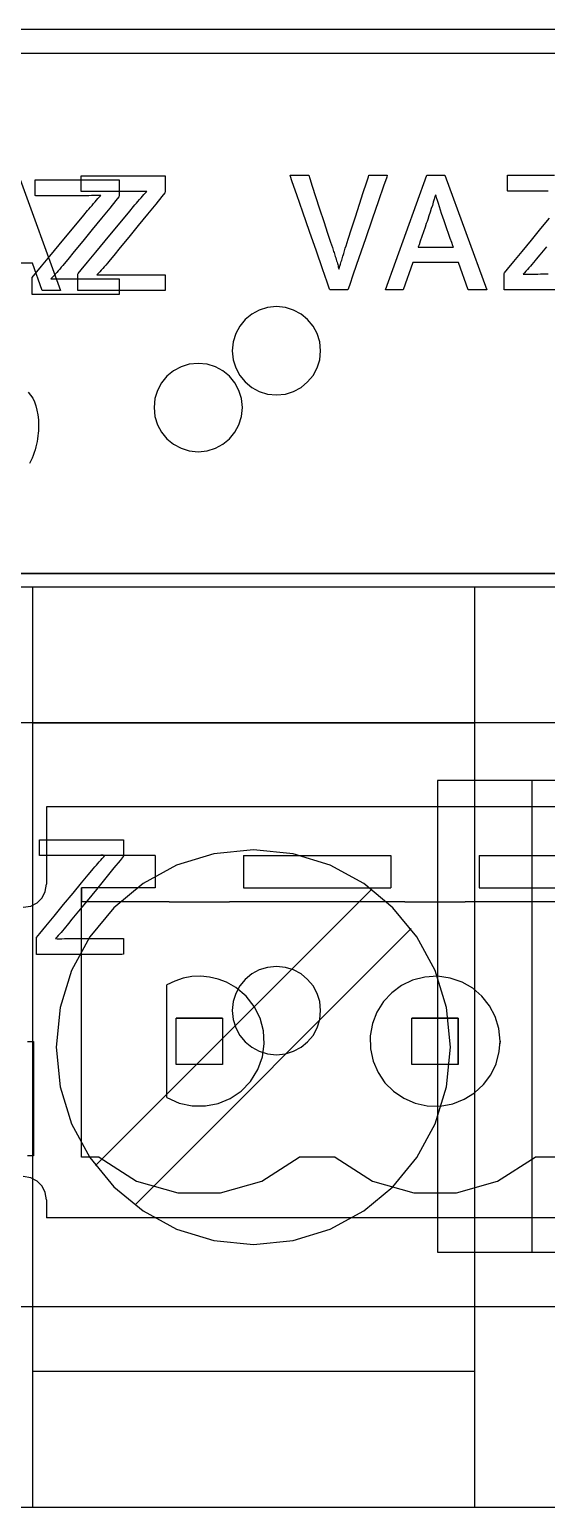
# Model space of a CAD drawing. Extents: x 1 to 47.7, y 0.2 to 33.4.
# Drawn here: x 36.371 to 36.81, y 10.856 to 12.112 of the extents above; entities that cross this region are included whole.
import ezdxf

# ---------------------------------------------------------------- set-up
doc = ezdxf.new("R2010")
doc.units = 0
doc.header["$MEASUREMENT"] = 0
for name, color, linetype in [('1_1__SCREW_TERMINAL_BLOCK_', 7, 'CONTINUOUS'), ('1_2__SCREW_TERMINAL_BLOCK_', 7, 'CONTINUOUS'), ('1_3__CONNECTORIZED_RELAY__', 7, 'CONTINUOUS'), ('1_4__CONNECTORIZED_RELAY__', 7, 'CONTINUOUS')]:
    doc.layers.add(name, color=color, linetype=linetype)

msp = doc.modelspace()

# ---------------------------------------------------------------- linework, layer by layer
at = {"layer": '1_1__SCREW_TERMINAL_BLOCK_'}
for points in [[(37.7326, 12.1115), (37.6807, 12.1115), (37.628, 12.1115), (37.5744, 12.1115), (37.5199, 12.1115), (37.4645, 12.1115), (37.4083, 12.1115), (37.3513, 12.1115), (37.2935, 12.1115), (37.2349, 12.1115), (37.1755, 12.1115), (37.1153, 12.1115), (37.0543, 12.1115), (36.9926, 12.1115), (36.867, 12.1115), (36.7386, 12.1115), (36.6074, 12.1115), (36.4735, 12.1115), (36.3372, 12.1115), (36.1984, 12.1115), (36.0572, 12.1115), (35.9139, 12.1115), (35.7684, 12.1115), (35.6209, 12.1115)], [(36.2957, 12.0915), (36.42, 12.0915), (36.5417, 12.0915), (36.6608, 12.0915), (36.7773, 12.0915), (36.8909, 12.0915), (36.9466, 12.0915), (37.0016, 12.0915), (37.0559, 12.0915), (37.1093, 12.0915), (37.162, 12.0915), (37.214, 12.0915), (37.2651, 12.0915), (37.3154, 12.0915), (37.3649, 12.0915), (37.4136, 12.0915), (37.4614, 12.0915), (37.5084, 12.0915), (37.5544, 12.0915), (37.5997, 12.0915), (37.644, 12.0915), (37.6874, 12.0915)], [(36.3821, 11.8903), (36.3739, 11.9134), (36.335, 11.9134), (36.3269, 11.8903), (36.3118, 11.8903), (36.3468, 11.9875), (36.3623, 11.9875), (36.3977, 11.8903), (36.3821, 11.8903)], [(37.8269, 11.6386), (37.6812, 11.6386), (37.5299, 11.6386), (37.2175, 11.6386), (36.9051, 11.6386), (36.7537, 11.6386), (36.6081, 11.6386), (36.4702, 11.6386), (36.3419, 11.6386)], [(36.3738, 11.6386), (36.3738, 10.8586)], [(36.7488, 11.6386), (36.7488, 10.8586)], [(36.7488, 11.5235), (36.3738, 11.5235)], [(36.6618, 11.3826), (36.4275, 11.1483)], [(36.695, 11.3492), (36.4609, 11.1149)], [(36.7488, 10.9737), (36.3738, 10.9737)], [(36.3419, 10.8586), (36.4702, 10.8586), (36.6081, 10.8586), (36.7537, 10.8586), (36.9051, 10.8586), (37.2175, 10.8586), (37.5299, 10.8586), (37.6812, 10.8586), (37.8269, 10.8586)]]:
    msp.add_lwpolyline(points, dxfattribs=at)
for points in [[(36.4125, 11.8903), (36.4125, 11.8908), (36.4125, 11.8922), (36.4125, 11.8942), (36.4125, 11.8965), (36.4125, 11.8989), (36.4125, 11.9012), (36.4125, 11.903), (36.4125, 11.9042), (36.4127, 11.9047), (36.4153, 11.9079), (36.4206, 11.9142), (36.4277, 11.9228), (36.4357, 11.9325), (36.4437, 11.9422), (36.451, 11.951), (36.4566, 11.9577), (36.4597, 11.9615), (36.4608, 11.9628), (36.4621, 11.9644), (36.4634, 11.9659), (36.4647, 11.9674), (36.466, 11.9689), (36.4672, 11.9703), (36.4684, 11.9716), (36.4696, 11.9729), (36.4708, 11.9742), (36.4693, 11.9743), (36.4672, 11.9742), (36.4651, 11.9742), (36.463, 11.9741), (36.4607, 11.9741), (36.4584, 11.9741), (36.456, 11.9741), (36.4535, 11.9741), (36.4513, 11.9741), (36.4497, 11.9741), (36.4459, 11.9741), (36.4407, 11.9741), (36.4347, 11.9741), (36.4285, 11.9741), (36.4229, 11.9741), (36.4184, 11.9741), (36.4157, 11.9741), (36.4153, 11.9742), (36.4153, 11.975), (36.4153, 11.9766), (36.4153, 11.9787), (36.4153, 11.9809), (36.4153, 11.9832), (36.4153, 11.9852), (36.4153, 11.9867), (36.4153, 11.9874), (36.4167, 11.9875), (36.4225, 11.9875), (36.4317, 11.9875), (36.443, 11.9875), (36.4552, 11.9875), (36.4669, 11.9875), (36.4769, 11.9875), (36.4838, 11.9875), (36.4864, 11.9875), (36.4864, 11.987), (36.4864, 11.9856), (36.4864, 11.9836), (36.4864, 11.9813), (36.4864, 11.9789), (36.4864, 11.9766), (36.4864, 11.9748), (36.4864, 11.9736), (36.4862, 11.9732), (36.4836, 11.97), (36.4784, 11.9636), (36.4714, 11.955), (36.4635, 11.9454), (36.4555, 11.9356), (36.4483, 11.9268), (36.4428, 11.9201), (36.4398, 11.9163), (36.4387, 11.915), (36.4374, 11.9134), (36.4361, 11.9118), (36.4348, 11.9103), (36.4335, 11.9089), (36.4323, 11.9075), (36.431, 11.9061), (36.4298, 11.9049), (36.4286, 11.9036), (36.4301, 11.9035), (36.4322, 11.9036), (36.4343, 11.9036), (36.4365, 11.9036), (36.4387, 11.9037), (36.441, 11.9037), (36.4434, 11.9037), (36.4459, 11.9037), (36.4481, 11.9037), (36.4499, 11.9037), (36.4539, 11.9037), (36.4594, 11.9037), (36.4658, 11.9037), (36.4723, 11.9037), (36.4783, 11.9037), (36.4831, 11.9037), (36.4859, 11.9037), (36.4864, 11.9036), (36.4864, 11.9028), (36.4864, 11.9012), (36.4864, 11.8991), (36.4864, 11.8968), (36.4864, 11.8946), (36.4864, 11.8926), (36.4864, 11.8911), (36.4864, 11.8903), (36.485, 11.8903), (36.4789, 11.8903), (36.4693, 11.8903), (36.4576, 11.8903), (36.4449, 11.8903), (36.4327, 11.8903), (36.4224, 11.8903), (36.4152, 11.8903)], [(36.7286, 11.2486), (36.7252, 11.2823), (36.7155, 11.3137), (36.7, 11.3422), (36.6796, 11.3669), (36.6549, 11.3874), (36.6264, 11.4029), (36.5951, 11.4126), (36.5614, 11.416), (36.5276, 11.4126), (36.4962, 11.4029), (36.4677, 11.3874), (36.443, 11.3669), (36.4225, 11.3422), (36.4071, 11.3137), (36.3973, 11.2823), (36.3939, 11.2486), (36.3973, 11.2149), (36.4071, 11.1835), (36.4225, 11.1551), (36.443, 11.1303), (36.4677, 11.1098), (36.4962, 11.0944), (36.5276, 11.0846), (36.5614, 11.0812), (36.5951, 11.0846), (36.6264, 11.0944), (36.6549, 11.1098), (36.6796, 11.1303), (36.7, 11.1551), (36.7155, 11.1835), (36.7252, 11.2149)]]:
    msp.add_lwpolyline(points, close=True, dxfattribs=at)
at = {"layer": '1_2__SCREW_TERMINAL_BLOCK_'}
for points in [[(37.7326, 12.1115), (37.6807, 12.1115), (37.628, 12.1115), (37.5744, 12.1115), (37.5199, 12.1115), (37.4645, 12.1115), (37.4083, 12.1115), (37.3513, 12.1115), (37.2935, 12.1115), (37.2349, 12.1115), (37.1755, 12.1115), (37.1153, 12.1115), (37.0543, 12.1115), (36.9926, 12.1115), (36.867, 12.1115), (36.7386, 12.1115), (36.6074, 12.1115), (36.4735, 12.1115), (36.3372, 12.1115), (36.1984, 12.1115), (36.0572, 12.1115), (35.9139, 12.1115), (35.7684, 12.1115), (35.6209, 12.1115)], [(36.2957, 12.0915), (36.42, 12.0915), (36.5417, 12.0915), (36.6608, 12.0915), (36.7773, 12.0915), (36.8909, 12.0915), (36.9466, 12.0915), (37.0016, 12.0915), (37.0559, 12.0915), (37.1093, 12.0915), (37.162, 12.0915), (37.214, 12.0915), (37.2651, 12.0915), (37.3154, 12.0915), (37.3649, 12.0915), (37.4136, 12.0915), (37.4614, 12.0915), (37.5084, 12.0915), (37.5544, 12.0915), (37.5997, 12.0915), (37.644, 12.0915), (37.6874, 12.0915)], [(36.7436, 11.8909), (36.7354, 11.9139), (36.6965, 11.9139), (36.6884, 11.8909), (36.6733, 11.8909), (36.7083, 11.988), (36.7238, 11.988), (36.7592, 11.8909), (36.7436, 11.8909)], [(36.8112, 11.9746), (36.8074, 11.9746), (36.8022, 11.9746), (36.7962, 11.9746), (36.79, 11.9746), (36.7844, 11.9746), (36.7799, 11.9746), (36.7772, 11.9746), (36.7768, 11.9747), (36.7768, 11.9756), (36.7768, 11.9772), (36.7768, 11.9792), (36.7768, 11.9815), (36.7768, 11.9838), (36.7768, 11.9858), (36.7768, 11.9872), (36.7768, 11.988), (36.7782, 11.988), (36.784, 11.988), (36.7932, 11.988), (36.8045, 11.988), (36.8167, 11.988)], [(36.8191, 11.8909), (36.8064, 11.8909), (36.7943, 11.8909), (36.7839, 11.8909), (36.7767, 11.8909), (36.774, 11.8909), (36.774, 11.8914), (36.774, 11.8928), (36.774, 11.8947), (36.774, 11.8971), (36.774, 11.8995), (36.774, 11.9018), (36.774, 11.9036), (36.774, 11.9048), (36.7742, 11.9052), (36.7768, 11.9084), (36.7821, 11.9148), (36.7892, 11.9234), (36.7972, 11.933), (36.8052, 11.9428), (36.8125, 11.9515)], [(36.8098, 11.9274), (36.8043, 11.9206), (36.8013, 11.9169), (36.8002, 11.9156), (36.7989, 11.9139), (36.7976, 11.9124), (36.7963, 11.9109), (36.795, 11.9094), (36.7938, 11.908), (36.7925, 11.9067), (36.7913, 11.9054), (36.7901, 11.9042), (36.7917, 11.9041), (36.7937, 11.9041), (36.7958, 11.9042), (36.798, 11.9042), (36.8002, 11.9042), (36.8025, 11.9042), (36.8049, 11.9043), (36.8074, 11.9043), (36.8096, 11.9043), (36.8114, 11.9043)], [(38.4993, 11.6504), (35.8657, 11.6504)], [(38.4425, 11.5236), (35.9925, 11.5236)], [(36.3858, 11.4524), (36.3858, 11.4308)], [(38.0449, 11.4524), (36.3858, 11.4524)], [(36.3858, 11.4308), (36.3858, 11.4111)], [(36.478, 11.4111), (36.3858, 11.4111)], [(36.3858, 11.4111), (36.3858, 11.3869)], [(36.478, 11.4111), (36.478, 11.3836)], [(36.5528, 11.4111), (36.678, 11.4111)], [(36.5528, 11.4111), (36.5528, 11.3836)], [(36.678, 11.4111), (36.678, 11.3836)], [(36.7528, 11.4111), (36.878, 11.4111)], [(36.7528, 11.4111), (36.7528, 11.3836)], [(36.3661, 11.3672), (36.3724, 11.3682), (36.3778, 11.371), (36.382, 11.3753), (36.3848, 11.3807), (36.3858, 11.3869)], [(36.478, 11.3836), (36.4154, 11.3836)], [(36.4154, 11.1552), (36.4154, 11.3836)], [(36.4154, 11.3836), (36.4154, 11.3718)], [(36.5528, 11.3836), (36.678, 11.3836)], [(36.7528, 11.3836), (36.878, 11.3836)], [(36.4898, 11.3718), (36.4154, 11.3718)], [(36.4154, 11.167), (36.4154, 11.3718)], [(36.4898, 11.3718), (36.4917, 11.3718)], [(36.4917, 11.3718), (36.539, 11.3718)], [(36.539, 11.3718), (36.5409, 11.3718)], [(36.6898, 11.3718), (36.5409, 11.3718)], [(36.6898, 11.3718), (36.6917, 11.3718)], [(36.6917, 11.3718), (36.739, 11.3718)], [(36.739, 11.3718), (36.7409, 11.3718)], [(36.8899, 11.3718), (36.7409, 11.3718)], [(36.4878, 11.2059), (36.4984, 11.2012), (36.5095, 11.1988), (36.5206, 11.1988), (36.5314, 11.2009), (36.5416, 11.2051), (36.5508, 11.2114), (36.5587, 11.2196), (36.565, 11.2296), (36.5689, 11.2404), (36.5705, 11.2515), (36.5698, 11.2625), (36.5669, 11.2732), (36.562, 11.2831), (36.5551, 11.2919), (36.5463, 11.2993), (36.5384, 11.3037), (36.5313, 11.3064), (36.524, 11.3081), (36.5166, 11.3087), (36.5092, 11.3084), (36.5018, 11.3071), (36.4947, 11.3047), (36.4878, 11.3014)], [(36.4878, 11.2059), (36.4878, 11.3014)], [(36.4957, 11.2733), (36.5351, 11.2733)], [(36.4957, 11.2339), (36.4957, 11.2733)], [(36.5351, 11.2733), (36.4957, 11.2733)], [(36.5351, 11.2733), (36.5351, 11.2339)], [(36.5351, 11.2733), (36.5351, 11.2733)], [(36.5351, 11.2733), (36.5351, 11.2339)], [(36.6957, 11.2733), (36.7351, 11.2733)], [(36.6957, 11.2339), (36.6957, 11.2733)], [(36.7351, 11.2733), (36.6957, 11.2733)], [(36.7351, 11.2733), (36.7351, 11.2339)], [(36.7351, 11.2733), (36.7351, 11.2733)], [(36.7351, 11.2339), (36.7351, 11.2733)], [(36.6603, 11.2558), (36.6603, 11.2558)], [(36.7705, 11.2536), (36.7704, 11.2514)], [(36.5351, 11.2339), (36.4957, 11.2339)], [(36.7351, 11.2339), (36.6957, 11.2339)], [(36.4154, 11.167), (36.4154, 11.167)], [(36.4154, 11.1552), (36.4154, 11.167)], [(36.4306, 11.1552), (36.4154, 11.1552)], [(36.4306, 11.1552), (36.4622, 11.135), (36.4973, 11.125), (36.5335, 11.125), (36.5685, 11.135), (36.6002, 11.1552)], [(36.6306, 11.1552), (36.6002, 11.1552)], [(36.6306, 11.1552), (36.6622, 11.135), (36.6973, 11.125), (36.7335, 11.125), (36.7685, 11.135), (36.8002, 11.1552)], [(36.8306, 11.1552), (36.8002, 11.1552)], [(36.3858, 11.1192), (36.3848, 11.1254), (36.382, 11.1308), (36.3778, 11.1351), (36.3724, 11.1379), (36.3661, 11.1389)], [(36.3858, 11.1192), (36.3858, 11.104)], [(38.0449, 11.104), (36.3858, 11.104)], [(35.9925, 11.0286), (38.4425, 11.0286)]]:
    msp.add_lwpolyline(points, dxfattribs=at)
for points in [[(36.6415, 11.8909), (36.6409, 11.8909), (36.6394, 11.8909), (36.6372, 11.8909), (36.6347, 11.8909), (36.632, 11.8909), (36.6295, 11.8909), (36.6276, 11.8909), (36.6264, 11.8909), (36.6259, 11.8914), (36.6239, 11.8974), (36.6199, 11.9087), (36.6147, 11.9236), (36.609, 11.9402), (36.6032, 11.9567), (36.5981, 11.9714), (36.5943, 11.9823), (36.5924, 11.9878), (36.5927, 11.988), (36.594, 11.988), (36.5961, 11.988), (36.5987, 11.988), (36.6014, 11.988), (36.604, 11.988), (36.6062, 11.988), (36.6077, 11.988), (36.6082, 11.988), (36.6091, 11.9853), (36.6112, 11.9789), (36.6141, 11.9699), (36.6175, 11.9595), (36.621, 11.9488), (36.6242, 11.939), (36.6268, 11.9313), (36.6283, 11.9268), (36.6286, 11.9256), (36.629, 11.9246), (36.6293, 11.9235), (36.6297, 11.9224), (36.6301, 11.9213), (36.6305, 11.9202), (36.6308, 11.9191), (36.6312, 11.9179), (36.6316, 11.9167), (36.6319, 11.9155), (36.6323, 11.9144), (36.6326, 11.9133), (36.6328, 11.9123), (36.6331, 11.9113), (36.6333, 11.9104), (36.6336, 11.9096), (36.6338, 11.9089), (36.6339, 11.9084), (36.6341, 11.9091), (36.6343, 11.9099), (36.6346, 11.9108), (36.6348, 11.9117), (36.6351, 11.9126), (36.6354, 11.9137), (36.6358, 11.9148), (36.6362, 11.916), (36.6365, 11.9172), (36.6369, 11.9184), (36.6373, 11.9195), (36.6376, 11.9207), (36.6379, 11.9218), (36.6383, 11.9229), (36.6386, 11.924), (36.6389, 11.9251), (36.6392, 11.9261), (36.6399, 11.9281), (36.6418, 11.9339), (36.6445, 11.9425), (36.6479, 11.9527), (36.6513, 11.9634), (36.6545, 11.9734), (36.6572, 11.9816), (36.6589, 11.9868), (36.6593, 11.988), (36.6602, 11.988), (36.6619, 11.988), (36.6643, 11.988), (36.667, 11.988), (36.6696, 11.988), (36.672, 11.988), (36.6738, 11.988), (36.6748, 11.988), (36.6744, 11.9865), (36.6717, 11.9789), (36.6674, 11.9664), (36.6621, 11.9509), (36.6563, 11.9341), (36.6508, 11.9179), (36.646, 11.9041), (36.6427, 11.8945)], [(36.7232, 11.9493), (36.7221, 11.9525), (36.721, 11.9556), (36.7201, 11.9585), (36.7191, 11.9613), (36.7183, 11.964), (36.7175, 11.9665), (36.7167, 11.969), (36.716, 11.9713), (36.7153, 11.9699), (36.7146, 11.9676), (36.7139, 11.9651), (36.7131, 11.9624), (36.7122, 11.9597), (36.7112, 11.9568), (36.7102, 11.9537), (36.7092, 11.9505), (36.7086, 11.9488), (36.7079, 11.947), (36.7069, 11.9439), (36.7056, 11.9401), (36.7041, 11.936), (36.7028, 11.9322), (36.7018, 11.9291), (36.7011, 11.9273), (36.7012, 11.9269), (36.7033, 11.9269), (36.7072, 11.9269), (36.7122, 11.9269), (36.7176, 11.9269), (36.7229, 11.9269), (36.7273, 11.9269), (36.7302, 11.9269), (36.7309, 11.927), (36.7305, 11.9282), (36.7296, 11.9309), (36.7283, 11.9345), (36.7269, 11.9385), (36.7255, 11.9425), (36.7243, 11.946), (36.7235, 11.9484)], [(36.477, 11.791), (36.4777, 11.7835), (36.4799, 11.7764), (36.4834, 11.7701), (36.4879, 11.7645), (36.4935, 11.7599), (36.4999, 11.7565), (36.5069, 11.7543), (36.5145, 11.7535), (36.522, 11.7543), (36.5291, 11.7565), (36.5354, 11.7599), (36.541, 11.7645), (36.5456, 11.7701), (36.549, 11.7764), (36.5512, 11.7835), (36.552, 11.791), (36.5512, 11.7986), (36.549, 11.8056), (36.5456, 11.812), (36.541, 11.8175), (36.5354, 11.8221), (36.5291, 11.8256), (36.522, 11.8278), (36.5145, 11.8285), (36.5069, 11.8278), (36.4999, 11.8256), (36.4935, 11.8221), (36.4879, 11.8175), (36.4834, 11.812), (36.4799, 11.8056), (36.4777, 11.7986)], [(36.7705, 11.2536), (36.7694, 11.2645), (36.7664, 11.2746), (36.7615, 11.2838), (36.7551, 11.2919), (36.7473, 11.2986), (36.7383, 11.3038), (36.7283, 11.3072), (36.7176, 11.3087), (36.7066, 11.3081), (36.6964, 11.3054), (36.687, 11.3009), (36.6786, 11.2947), (36.6716, 11.2872), (36.6661, 11.2784), (36.6623, 11.2686), (36.6604, 11.2581), (36.6606, 11.2471), (36.6629, 11.2366), (36.6671, 11.227), (36.6729, 11.2185), (36.6802, 11.2112), (36.6888, 11.2054), (36.6984, 11.2012), (36.7088, 11.1989), (36.7198, 11.1987), (36.7304, 11.2006), (36.7401, 11.2044), (36.7489, 11.2099), (36.7565, 11.2169), (36.7626, 11.2252), (36.7671, 11.2346), (36.7698, 11.2449), (36.7705, 11.2536), (36.7705, 11.2536), (36.7705, 11.2536), (36.7705, 11.2536), (36.7705, 11.2536), (36.7705, 11.2536), (36.7705, 11.2536), (36.7705, 11.2536)]]:
    msp.add_lwpolyline(points, close=True, dxfattribs=at)
at = {"layer": '1_3__CONNECTORIZED_RELAY__'}
for points in [[(37.7097, 12.1115), (37.6574, 12.1115), (37.6043, 12.1115), (37.5503, 12.1115), (37.4954, 12.1115), (37.4397, 12.1115), (37.3831, 12.1115), (37.3257, 12.1115), (37.2676, 12.1115), (37.2086, 12.1115), (37.1488, 12.1115), (37.0883, 12.1115), (37.027, 12.1115), (36.965, 12.1115), (36.8387, 12.1115), (36.7096, 12.1115), (36.5779, 12.1115), (36.4435, 12.1115), (36.3065, 12.1115), (36.1672, 12.1115), (36.0256, 12.1115), (35.8817, 12.1115), (35.7358, 12.1115), (35.5879, 12.1115)], [(36.3331, 12.0915), (36.43, 12.0915), (36.5254, 12.0915), (36.6192, 12.0915), (36.7114, 12.0915), (36.8019, 12.0915), (36.8908, 12.0915), (36.9779, 12.0915), (37.0632, 12.0915), (37.1466, 12.0915), (37.2282, 12.0915), (37.3079, 12.0915), (37.3856, 12.0915), (37.4612, 12.0915), (37.5348, 12.0915), (37.6063, 12.0915), (37.6756, 12.0915), (37.7428, 12.0915)], [(36.3703, 11.8041), (36.3723, 11.8016), (36.3741, 11.7989), (36.3755, 11.7958), (36.3768, 11.7924), (36.3777, 11.7888), (36.3784, 11.7848), (36.3789, 11.7805), (36.3791, 11.7759), (36.379, 11.7737), (36.3789, 11.7714), (36.3787, 11.7692), (36.3785, 11.7669), (36.3782, 11.7646), (36.3778, 11.7623), (36.3773, 11.7599), (36.3768, 11.7576), (36.3761, 11.7552), (36.3754, 11.7528), (36.3745, 11.7505), (36.3736, 11.7481), (36.3725, 11.7459), (36.3713, 11.7436)], [(36.9026, 11.8148), (36.9026, 11.4748), (36.7176, 11.4748), (36.7176, 11.0748), (36.9026, 11.0748), (36.9026, 10.7348), (37.4524, 10.7348), (37.4524, 11.0748), (37.6374, 11.0748), (37.6374, 11.4748), (37.4524, 11.4748), (37.4524, 11.8148), (36.9026, 11.8148)], [(36.7975, 11.4748), (36.7975, 11.0748)], [(36.3697, 11.2535), (36.3717, 11.2535), (36.3733, 11.2535), (36.3745, 11.2535), (36.3749, 11.2535), (36.3749, 11.2498), (36.3749, 11.2399), (36.3749, 11.2258), (36.3749, 11.2092), (36.3749, 11.1922), (36.3749, 11.1766), (36.3749, 11.1644), (36.3749, 11.1573), (36.3748, 11.1564), (36.3738, 11.1564), (36.372, 11.1564), (36.3697, 11.1564)]]:
    msp.add_lwpolyline(points, dxfattribs=at)
for points in [[(36.3735, 11.8869), (36.3735, 11.8874), (36.3735, 11.8888), (36.3735, 11.8908), (36.3735, 11.8931), (36.3735, 11.8956), (36.3735, 11.8978), (36.3735, 11.8997), (36.3735, 11.9008), (36.3736, 11.9013), (36.3763, 11.9045), (36.3816, 11.9109), (36.3887, 11.9194), (36.3966, 11.9291), (36.4047, 11.9388), (36.412, 11.9476), (36.4176, 11.9543), (36.4206, 11.9581), (36.4217, 11.9594), (36.4231, 11.961), (36.4244, 11.9625), (36.4257, 11.964), (36.427, 11.9655), (36.4282, 11.9669), (36.4294, 11.9682), (36.4306, 11.9695), (36.4318, 11.9708), (36.4303, 11.9709), (36.4282, 11.9708), (36.4261, 11.9708), (36.4239, 11.9708), (36.4217, 11.9707), (36.4194, 11.9707), (36.417, 11.9707), (36.4145, 11.9707), (36.4123, 11.9707), (36.4107, 11.9707), (36.4069, 11.9707), (36.4017, 11.9707), (36.3956, 11.9707), (36.3895, 11.9707), (36.3838, 11.9707), (36.3794, 11.9707), (36.3767, 11.9707), (36.3763, 11.9708), (36.3763, 11.9716), (36.3763, 11.9732), (36.3763, 11.9753), (36.3763, 11.9775), (36.3763, 11.9798), (36.3763, 11.9818), (36.3763, 11.9833), (36.3763, 11.984), (36.3776, 11.9841), (36.3834, 11.9841), (36.3927, 11.9841), (36.404, 11.9841), (36.4162, 11.9841), (36.4279, 11.9841), (36.4378, 11.9841), (36.4448, 11.9841), (36.4473, 11.9841), (36.4473, 11.9836), (36.4473, 11.9822), (36.4473, 11.9802), (36.4473, 11.9779), (36.4473, 11.9755), (36.4473, 11.9732), (36.4473, 11.9714), (36.4473, 11.9702), (36.4472, 11.9698), (36.4446, 11.9666), (36.4394, 11.9602), (36.4324, 11.9516), (36.4245, 11.942), (36.4165, 11.9322), (36.4093, 11.9234), (36.4038, 11.9167), (36.4007, 11.913), (36.3997, 11.9116), (36.3983, 11.91), (36.397, 11.9084), (36.3957, 11.9069), (36.3945, 11.9055), (36.3932, 11.9041), (36.392, 11.9028), (36.3908, 11.9015), (36.3896, 11.9002), (36.3911, 11.9001), (36.3932, 11.9002), (36.3953, 11.9002), (36.3975, 11.9002), (36.3997, 11.9003), (36.402, 11.9003), (36.4044, 11.9003), (36.4069, 11.9003), (36.4091, 11.9003), (36.4108, 11.9003), (36.4148, 11.9003), (36.4204, 11.9003), (36.4268, 11.9003), (36.4333, 11.9003), (36.4393, 11.9003), (36.4441, 11.9003), (36.4469, 11.9003), (36.4473, 11.9002), (36.4473, 11.8994), (36.4473, 11.8978), (36.4473, 11.8957), (36.4473, 11.8935), (36.4473, 11.8912), (36.4473, 11.8892), (36.4473, 11.8877), (36.4473, 11.887), (36.4459, 11.8869), (36.4399, 11.8869), (36.4303, 11.8869), (36.4185, 11.8869), (36.4059, 11.8869), (36.3937, 11.8869), (36.3834, 11.8869), (36.3762, 11.8869)], [(36.5433, 11.8392), (36.5441, 11.8316), (36.5463, 11.8246), (36.5497, 11.8182), (36.5543, 11.8127), (36.5599, 11.8081), (36.5662, 11.8046), (36.5733, 11.8024), (36.5808, 11.8017), (36.5884, 11.8024), (36.5954, 11.8046), (36.6018, 11.8081), (36.6073, 11.8127), (36.6119, 11.8182), (36.6154, 11.8246), (36.6176, 11.8316), (36.6183, 11.8392), (36.6176, 11.8467), (36.6154, 11.8538), (36.6119, 11.8601), (36.6073, 11.8657), (36.6018, 11.8703), (36.5954, 11.8737), (36.5884, 11.8759), (36.5808, 11.8767), (36.5733, 11.8759), (36.5662, 11.8737), (36.5599, 11.8703), (36.5543, 11.8657), (36.5497, 11.8601), (36.5463, 11.8538), (36.5441, 11.8467)], [(36.3772, 11.3273), (36.3772, 11.3279), (36.3772, 11.3292), (36.3772, 11.3312), (36.3772, 11.3336), (36.3772, 11.336), (36.3772, 11.3382), (36.3772, 11.3401), (36.3772, 11.3412), (36.3773, 11.3417), (36.38, 11.3449), (36.3852, 11.3513), (36.3923, 11.3598), (36.4003, 11.3695), (36.4084, 11.3792), (36.4156, 11.388), (36.4212, 11.3948), (36.4243, 11.3985), (36.4254, 11.3998), (36.4267, 11.4014), (36.4281, 11.403), (36.4294, 11.4045), (36.4306, 11.4059), (36.4319, 11.4073), (36.4331, 11.4087), (36.4343, 11.41), (36.4354, 11.4112), (36.4339, 11.4113), (36.4319, 11.4113), (36.4298, 11.4112), (36.4276, 11.4112), (36.4253, 11.4112), (36.423, 11.4111), (36.4206, 11.4111), (36.4182, 11.4111), (36.416, 11.4111), (36.4143, 11.4111), (36.4105, 11.4111), (36.4053, 11.4111), (36.3993, 11.4111), (36.3931, 11.4111), (36.3875, 11.4111), (36.383, 11.4111), (36.3804, 11.4111), (36.3799, 11.4112), (36.3799, 11.4121), (36.3799, 11.4136), (36.3799, 11.4157), (36.3799, 11.418), (36.3799, 11.4202), (36.3799, 11.4222), (36.3799, 11.4237), (36.3799, 11.4245), (36.3813, 11.4245), (36.3871, 11.4245), (36.3963, 11.4245), (36.4077, 11.4245), (36.4198, 11.4245), (36.4315, 11.4245), (36.4415, 11.4245), (36.4484, 11.4245), (36.451, 11.4245), (36.451, 11.424), (36.451, 11.4226), (36.451, 11.4207), (36.451, 11.4183), (36.451, 11.4159), (36.451, 11.4137), (36.451, 11.4118), (36.451, 11.4107), (36.4509, 11.4102), (36.4482, 11.407), (36.443, 11.4006), (36.436, 11.3921), (36.4281, 11.3824), (36.4202, 11.3727), (36.413, 11.3639), (36.4074, 11.3571), (36.4044, 11.3534), (36.4033, 11.352), (36.402, 11.3504), (36.4007, 11.3489), (36.3994, 11.3474), (36.3981, 11.3459), (36.3969, 11.3445), (36.3957, 11.3432), (36.3945, 11.3419), (36.3933, 11.3407), (36.3948, 11.3405), (36.3968, 11.3406), (36.3989, 11.3406), (36.4011, 11.3407), (36.4034, 11.3407), (36.4057, 11.3407), (36.4081, 11.3407), (36.4105, 11.3408), (36.4127, 11.3408), (36.4145, 11.3408), (36.4185, 11.3408), (36.424, 11.3408), (36.4304, 11.3408), (36.437, 11.3408), (36.443, 11.3408), (36.4477, 11.3408), (36.4505, 11.3408), (36.451, 11.3407), (36.451, 11.3398), (36.451, 11.3382), (36.451, 11.3362), (36.451, 11.3339), (36.451, 11.3316), (36.451, 11.3296), (36.451, 11.3281), (36.451, 11.3274), (36.4496, 11.3273), (36.4436, 11.3273), (36.434, 11.3273), (36.4222, 11.3273), (36.4096, 11.3273), (36.3974, 11.3273), (36.387, 11.3273), (36.3799, 11.3273)], [(36.5433, 11.2796), (36.5441, 11.272), (36.5463, 11.265), (36.5497, 11.2586), (36.5543, 11.2531), (36.5599, 11.2485), (36.5662, 11.2451), (36.5733, 11.2429), (36.5808, 11.2421), (36.5884, 11.2429), (36.5954, 11.2451), (36.6018, 11.2485), (36.6073, 11.2531), (36.6119, 11.2586), (36.6154, 11.265), (36.6176, 11.272), (36.6183, 11.2796), (36.6176, 11.2872), (36.6154, 11.2942), (36.6119, 11.3006), (36.6073, 11.3061), (36.6018, 11.3107), (36.5954, 11.3142), (36.5884, 11.3163), (36.5808, 11.3171), (36.5733, 11.3163), (36.5662, 11.3142), (36.5599, 11.3107), (36.5543, 11.3061), (36.5497, 11.3006), (36.5463, 11.2942), (36.5441, 11.2872)]]:
    msp.add_lwpolyline(points, close=True, dxfattribs=at)
at = {"layer": '1_4__CONNECTORIZED_RELAY__'}
for points in [[(37.6836, 12.1115), (37.6295, 12.1115), (37.5744, 12.1115), (37.5184, 12.1115), (37.4614, 12.1115), (37.4036, 12.1115), (37.345, 12.1115), (37.2854, 12.1115), (37.225, 12.1115), (37.1638, 12.1115), (37.1018, 12.1115), (37.039, 12.1115), (36.9754, 12.1115), (36.911, 12.1115), (36.8458, 12.1115), (36.7133, 12.1115), (36.5779, 12.1115), (36.4397, 12.1115), (36.2989, 12.1115), (36.1555, 12.1115), (36.0097, 12.1115), (35.8616, 12.1115), (35.7113, 12.1115), (35.5589, 12.1115)], [(36.2982, 12.0915), (36.4266, 12.0915), (36.5524, 12.0915), (36.6754, 12.0915), (36.7955, 12.0915), (36.8545, 12.0915), (36.9127, 12.0915), (36.9702, 12.0915), (37.0268, 12.0915), (37.0827, 12.0915), (37.1378, 12.0915), (37.192, 12.0915), (37.2454, 12.0915), (37.298, 12.0915), (37.3497, 12.0915), (37.4006, 12.0915), (37.4505, 12.0915), (37.4996, 12.0915), (37.5477, 12.0915), (37.595, 12.0915), (37.6413, 12.0915), (37.6866, 12.0915)], [(36.7436, 11.8909), (36.7354, 11.9139), (36.6965, 11.9139), (36.6884, 11.8909), (36.6733, 11.8909), (36.7083, 11.988), (36.7238, 11.988), (36.7592, 11.8909), (36.7436, 11.8909)], [(36.8112, 11.9746), (36.8074, 11.9746), (36.8022, 11.9746), (36.7962, 11.9746), (36.79, 11.9746), (36.7844, 11.9746), (36.7799, 11.9746), (36.7772, 11.9746), (36.7768, 11.9747), (36.7768, 11.9756), (36.7768, 11.9772), (36.7768, 11.9792), (36.7768, 11.9815), (36.7768, 11.9838), (36.7768, 11.9858), (36.7768, 11.9872), (36.7768, 11.988), (36.7782, 11.988), (36.784, 11.988), (36.7932, 11.988), (36.8045, 11.988), (36.8167, 11.988)], [(36.8191, 11.8909), (36.8064, 11.8909), (36.7943, 11.8909), (36.7839, 11.8909), (36.7767, 11.8909), (36.774, 11.8909), (36.774, 11.8914), (36.774, 11.8928), (36.774, 11.8947), (36.774, 11.8971), (36.774, 11.8995), (36.774, 11.9018), (36.774, 11.9036), (36.774, 11.9048), (36.7742, 11.9052), (36.7768, 11.9084), (36.7821, 11.9148), (36.7892, 11.9234), (36.7972, 11.933), (36.8052, 11.9428), (36.8125, 11.9515)], [(36.8098, 11.9274), (36.8043, 11.9206), (36.8013, 11.9169), (36.8002, 11.9156), (36.7989, 11.9139), (36.7976, 11.9124), (36.7963, 11.9109), (36.795, 11.9094), (36.7938, 11.908), (36.7925, 11.9067), (36.7913, 11.9054), (36.7901, 11.9042), (36.7917, 11.9041), (36.7937, 11.9041), (36.7958, 11.9042), (36.798, 11.9042), (36.8002, 11.9042), (36.8025, 11.9042), (36.8049, 11.9043), (36.8074, 11.9043), (36.8096, 11.9043), (36.8114, 11.9043)], [(36.1198, 11.6504), (36.45, 11.6504), (36.8585, 11.6504), (37.3001, 11.6504), (37.7298, 11.6504)], [(38.4425, 11.5236), (35.9925, 11.5236)], [(36.3858, 11.4524), (36.3858, 11.4308)], [(38.0449, 11.4524), (36.3858, 11.4524)], [(36.3858, 11.4308), (36.3858, 11.4111)], [(36.478, 11.4111), (36.3858, 11.4111)], [(36.3858, 11.4111), (36.3858, 11.3869)], [(36.478, 11.4111), (36.478, 11.3836)], [(36.5528, 11.4111), (36.678, 11.4111)], [(36.5528, 11.4111), (36.5528, 11.3836)], [(36.678, 11.4111), (36.678, 11.3836)], [(36.7528, 11.4111), (36.878, 11.4111)], [(36.7528, 11.4111), (36.7528, 11.3836)], [(36.3661, 11.3672), (36.3724, 11.3682), (36.3778, 11.371), (36.382, 11.3753), (36.3848, 11.3807), (36.3858, 11.3869)], [(36.478, 11.3836), (36.4154, 11.3836)], [(36.4154, 11.1552), (36.4154, 11.3836)], [(36.4154, 11.3836), (36.4154, 11.3718)], [(36.5528, 11.3836), (36.678, 11.3836)], [(36.7528, 11.3836), (36.878, 11.3836)], [(36.4898, 11.3718), (36.4154, 11.3718)], [(36.4154, 11.167), (36.4154, 11.3718)], [(36.4898, 11.3718), (36.4917, 11.3718)], [(36.4917, 11.3718), (36.539, 11.3718)], [(36.539, 11.3718), (36.5409, 11.3718)], [(36.6898, 11.3718), (36.5409, 11.3718)], [(36.6898, 11.3718), (36.6917, 11.3718)], [(36.6917, 11.3718), (36.739, 11.3718)], [(36.739, 11.3718), (36.7409, 11.3718)], [(36.8899, 11.3718), (36.7409, 11.3718)], [(36.4878, 11.2059), (36.4984, 11.2012), (36.5095, 11.1988), (36.5206, 11.1988), (36.5314, 11.2009), (36.5416, 11.2051), (36.5508, 11.2114), (36.5587, 11.2196), (36.565, 11.2296), (36.5689, 11.2404), (36.5705, 11.2515), (36.5698, 11.2625), (36.5669, 11.2732), (36.562, 11.2831), (36.5551, 11.2919), (36.5463, 11.2993), (36.5384, 11.3037), (36.5313, 11.3064), (36.524, 11.3081), (36.5166, 11.3087), (36.5092, 11.3084), (36.5018, 11.3071), (36.4947, 11.3047), (36.4878, 11.3014)], [(36.4878, 11.2059), (36.4878, 11.3014)], [(36.4957, 11.2733), (36.5351, 11.2733)], [(36.4957, 11.2339), (36.4957, 11.2733)], [(36.5351, 11.2733), (36.4957, 11.2733)], [(36.5351, 11.2733), (36.5351, 11.2339)], [(36.5351, 11.2733), (36.5351, 11.2733)], [(36.5351, 11.2733), (36.5351, 11.2339)], [(36.6957, 11.2733), (36.7351, 11.2733)], [(36.6957, 11.2339), (36.6957, 11.2733)], [(36.7351, 11.2733), (36.6957, 11.2733)], [(36.7351, 11.2733), (36.7351, 11.2339)], [(36.7351, 11.2733), (36.7351, 11.2733)], [(36.7351, 11.2339), (36.7351, 11.2733)], [(36.6603, 11.2558), (36.6603, 11.2558)], [(36.7705, 11.2536), (36.7704, 11.2514)], [(36.5351, 11.2339), (36.4957, 11.2339)], [(36.7351, 11.2339), (36.6957, 11.2339)], [(36.4154, 11.167), (36.4154, 11.167)], [(36.4154, 11.1552), (36.4154, 11.167)], [(36.4306, 11.1552), (36.4154, 11.1552)], [(36.4306, 11.1552), (36.4622, 11.135), (36.4973, 11.125), (36.5335, 11.125), (36.5685, 11.135), (36.6002, 11.1552)], [(36.6306, 11.1552), (36.6002, 11.1552)], [(36.6306, 11.1552), (36.6622, 11.135), (36.6973, 11.125), (36.7335, 11.125), (36.7685, 11.135), (36.8002, 11.1552)], [(36.8306, 11.1552), (36.8002, 11.1552)], [(36.3858, 11.1192), (36.3848, 11.1254), (36.382, 11.1308), (36.3778, 11.1351), (36.3724, 11.1379), (36.3661, 11.1389)], [(36.3858, 11.1192), (36.3858, 11.104)], [(38.0449, 11.104), (36.3858, 11.104)], [(35.9925, 11.0286), (38.4425, 11.0286)]]:
    msp.add_lwpolyline(points, dxfattribs=at)
for points in [[(36.6415, 11.8909), (36.6409, 11.8909), (36.6394, 11.8909), (36.6372, 11.8909), (36.6347, 11.8909), (36.632, 11.8909), (36.6295, 11.8909), (36.6276, 11.8909), (36.6264, 11.8909), (36.6259, 11.8914), (36.6239, 11.8974), (36.6199, 11.9087), (36.6147, 11.9236), (36.609, 11.9402), (36.6032, 11.9567), (36.5981, 11.9714), (36.5943, 11.9823), (36.5924, 11.9878), (36.5927, 11.988), (36.594, 11.988), (36.5961, 11.988), (36.5987, 11.988), (36.6014, 11.988), (36.604, 11.988), (36.6062, 11.988), (36.6077, 11.988), (36.6082, 11.988), (36.6091, 11.9853), (36.6112, 11.9789), (36.6141, 11.9699), (36.6175, 11.9595), (36.621, 11.9488), (36.6242, 11.939), (36.6268, 11.9313), (36.6283, 11.9268), (36.6286, 11.9256), (36.629, 11.9246), (36.6293, 11.9235), (36.6297, 11.9224), (36.6301, 11.9213), (36.6305, 11.9202), (36.6308, 11.9191), (36.6312, 11.9179), (36.6316, 11.9167), (36.6319, 11.9155), (36.6323, 11.9144), (36.6326, 11.9133), (36.6328, 11.9123), (36.6331, 11.9113), (36.6333, 11.9104), (36.6336, 11.9096), (36.6338, 11.9089), (36.6339, 11.9084), (36.6341, 11.9091), (36.6343, 11.9099), (36.6346, 11.9108), (36.6348, 11.9117), (36.6351, 11.9126), (36.6354, 11.9137), (36.6358, 11.9148), (36.6362, 11.916), (36.6365, 11.9172), (36.6369, 11.9184), (36.6373, 11.9195), (36.6376, 11.9207), (36.6379, 11.9218), (36.6383, 11.9229), (36.6386, 11.924), (36.6389, 11.9251), (36.6392, 11.9261), (36.6399, 11.9281), (36.6418, 11.9339), (36.6445, 11.9425), (36.6479, 11.9527), (36.6513, 11.9634), (36.6545, 11.9734), (36.6572, 11.9816), (36.6589, 11.9868), (36.6593, 11.988), (36.6602, 11.988), (36.6619, 11.988), (36.6643, 11.988), (36.667, 11.988), (36.6696, 11.988), (36.672, 11.988), (36.6738, 11.988), (36.6748, 11.988), (36.6744, 11.9865), (36.6717, 11.9789), (36.6674, 11.9664), (36.6621, 11.9509), (36.6563, 11.9341), (36.6508, 11.9179), (36.646, 11.9041), (36.6427, 11.8945)], [(36.7232, 11.9493), (36.7221, 11.9525), (36.721, 11.9556), (36.7201, 11.9585), (36.7191, 11.9613), (36.7183, 11.964), (36.7175, 11.9665), (36.7167, 11.969), (36.716, 11.9713), (36.7153, 11.9699), (36.7146, 11.9676), (36.7139, 11.9651), (36.7131, 11.9624), (36.7122, 11.9597), (36.7112, 11.9568), (36.7102, 11.9537), (36.7092, 11.9505), (36.7086, 11.9488), (36.7079, 11.947), (36.7069, 11.9439), (36.7056, 11.9401), (36.7041, 11.936), (36.7028, 11.9322), (36.7018, 11.9291), (36.7011, 11.9273), (36.7012, 11.9269), (36.7033, 11.9269), (36.7072, 11.9269), (36.7122, 11.9269), (36.7176, 11.9269), (36.7229, 11.9269), (36.7273, 11.9269), (36.7302, 11.9269), (36.7309, 11.927), (36.7305, 11.9282), (36.7296, 11.9309), (36.7283, 11.9345), (36.7269, 11.9385), (36.7255, 11.9425), (36.7243, 11.946), (36.7235, 11.9484)], [(36.477, 11.791), (36.4777, 11.7835), (36.4799, 11.7764), (36.4834, 11.7701), (36.4879, 11.7645), (36.4935, 11.7599), (36.4999, 11.7565), (36.5069, 11.7543), (36.5145, 11.7535), (36.522, 11.7543), (36.5291, 11.7565), (36.5354, 11.7599), (36.541, 11.7645), (36.5456, 11.7701), (36.549, 11.7764), (36.5512, 11.7835), (36.552, 11.791), (36.5512, 11.7986), (36.549, 11.8056), (36.5456, 11.812), (36.541, 11.8175), (36.5354, 11.8221), (36.5291, 11.8256), (36.522, 11.8278), (36.5145, 11.8285), (36.5069, 11.8278), (36.4999, 11.8256), (36.4935, 11.8221), (36.4879, 11.8175), (36.4834, 11.812), (36.4799, 11.8056), (36.4777, 11.7986)], [(36.7705, 11.2536), (36.7694, 11.2645), (36.7664, 11.2746), (36.7615, 11.2838), (36.7551, 11.2919), (36.7473, 11.2986), (36.7383, 11.3038), (36.7283, 11.3072), (36.7176, 11.3087), (36.7066, 11.3081), (36.6964, 11.3054), (36.687, 11.3009), (36.6786, 11.2947), (36.6716, 11.2872), (36.6661, 11.2784), (36.6623, 11.2686), (36.6604, 11.2581), (36.6606, 11.2471), (36.6629, 11.2366), (36.6671, 11.227), (36.6729, 11.2185), (36.6802, 11.2112), (36.6888, 11.2054), (36.6984, 11.2012), (36.7088, 11.1989), (36.7198, 11.1987), (36.7304, 11.2006), (36.7401, 11.2044), (36.7489, 11.2099), (36.7565, 11.2169), (36.7626, 11.2252), (36.7671, 11.2346), (36.7698, 11.2449), (36.7705, 11.2536), (36.7705, 11.2536), (36.7705, 11.2536), (36.7705, 11.2536), (36.7705, 11.2536), (36.7705, 11.2536), (36.7705, 11.2536), (36.7705, 11.2536)]]:
    msp.add_lwpolyline(points, close=True, dxfattribs=at)

doc.saveas('drawing.dxf')
